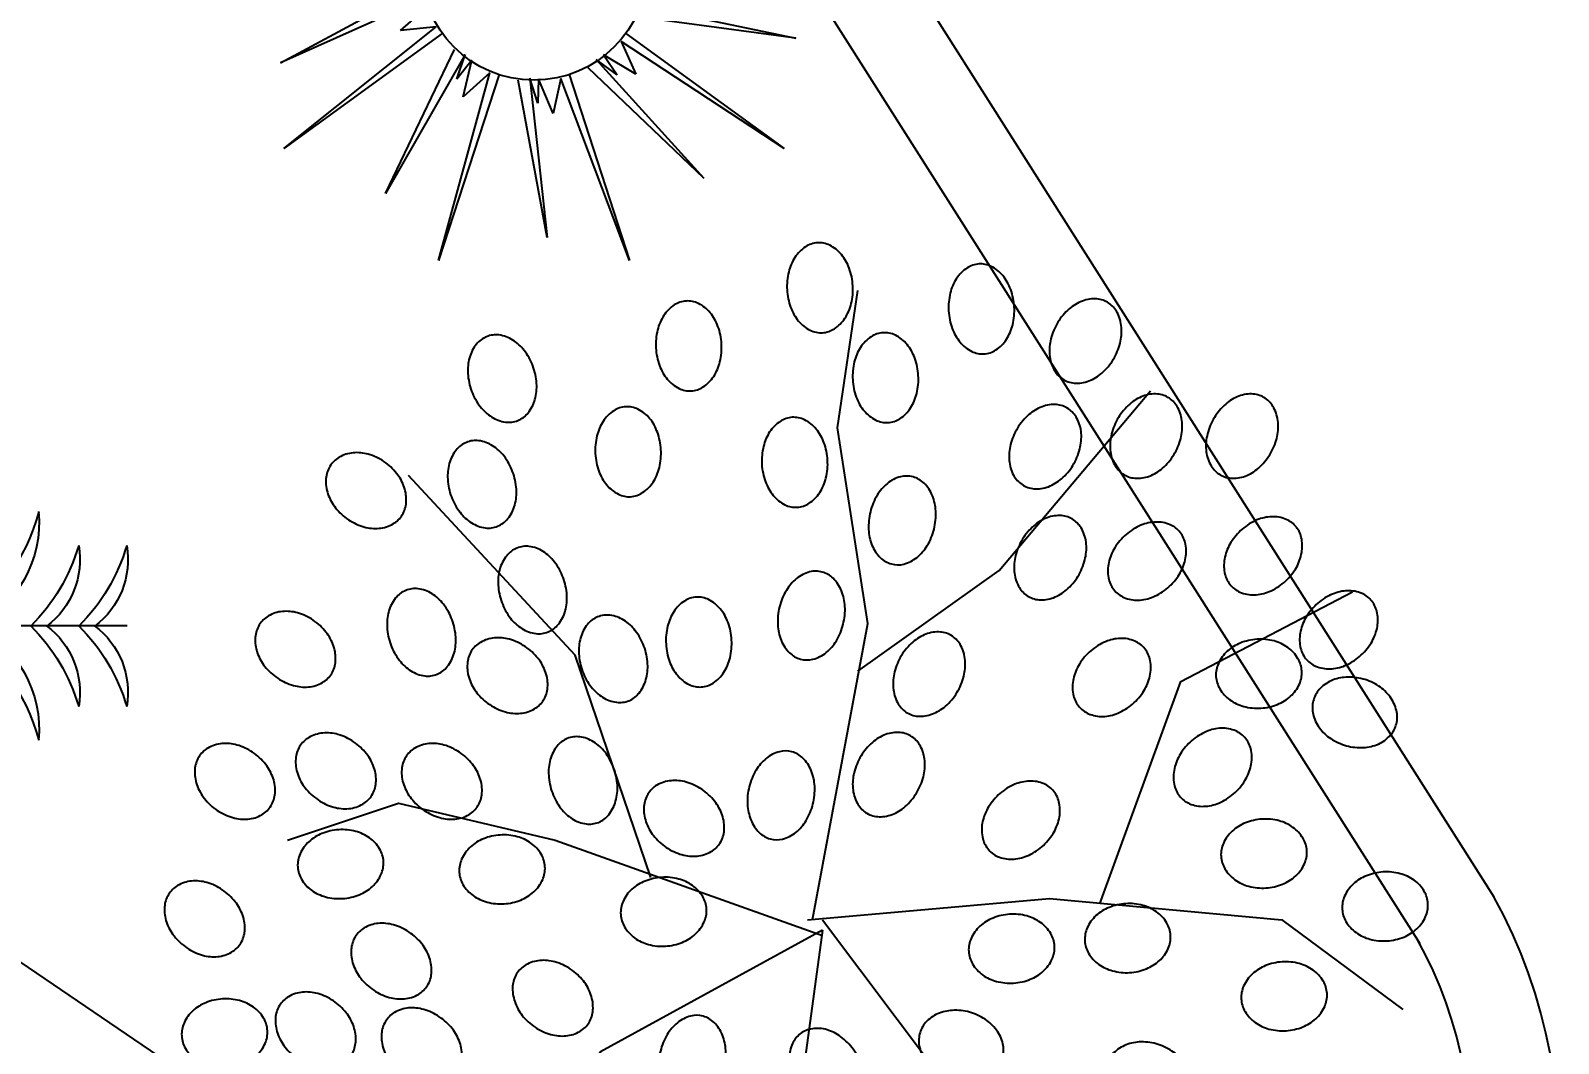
# Model space of a CAD drawing. Extents: x 506 to 706, y 928 to 1038.
# Drawn here: x 552.064 to 555.558, y 961.834 to 964.152 of the extents above; entities that cross this region are included whole.
import ezdxf

# ---------------------------------------------------------------- set-up
doc = ezdxf.new("R2010")
doc.units = 0
doc.header["$LTSCALE"] = 3
doc.header["$MEASUREMENT"] = 0
doc.header["$PDMODE"] = 34
doc.header["$PDSIZE"] = 0.8
doc.layers.get('0').update_dxf_attribs({"color": 3, "linetype": 'CONTINUOUS'})
doc.layers.get('Defpoints').update_dxf_attribs({"linetype": 'CONTINUOUS'})
doc.layers.add('LIN-ESCALERA', color=41, linetype='CONTINUOUS')
doc.layers.add('P', color=7, linetype='CONTINUOUS')
doc.styles.add('LETRAS2', font='ROMANS.SHX')
doc.dimstyles.new('COT', dxfattribs={"dimtxt": 0.5, "dimasz": 0.5, "dimexe": 0.5, "dimexo": 5, "dimgap": 0.5, "dimtad": 0, "dimtih": 1, "dimtoh": 1, "dimzin": 1, "dimdsep": 46, "dimtxsty": 'LETRAS2', "dimcen": 0.5, "dimclrd": 8, "dimclre": 8, "dimclrt": 2, "dimadec": 0, "dimazin": 0, "dimtfac": 1, "dimtix": 1, "dimtofl": 0, "dimtmove": 0, "dimatfit": 0, "dimfxl": 1, "dimtolj": 1, "dimtzin": 0, "dimarcsym": 0})

# ---------------------------------------------------------------- blocks, each defined once
blk = doc.blocks.new('*D134')
at = {"color": 8, "linetype": 'ByBlock'}
for p, q in [((552.284, 959.4165), (552.6029, 959.8016)), ((551.5535, 959.3723), (552.3502, 958.7125)), ((550.5967, 958.2171), (551.3934, 957.5573)), ((550.6894, 957.4911), (550.3705, 957.106))]:
    blk.add_line(p, q, dxfattribs=at)
for points in [[(552.2198, 959.4697), (552.3482, 959.3634), (551.9651, 959.0314)], [(550.6253, 957.5442), (550.7536, 957.4379), (551.0084, 957.8762)]]:
    blk.add_solid(points, dxfattribs=at)
at = {"layer": 'Defpoints', "color": 0, "linetype": 'ByBlock'}
for p in [(547.7026, 962.5615), (546.7458, 961.4062), (551.9651, 959.0314)]:
    blk.add_point(p, dxfattribs=at)
at = {"color": 2, "linetype": 'ByBlock', "insert": (551.4867, 958.4538), "char_height": 0.5, "attachment_point": 5, "style": 'LETRAS2'}
blk.add_mtext('\\A1;1.50', dxfattribs=at)
blk = doc.blocks.new('RB31')
for points in [[(-0.0332, 0.4465, 0.124565), (-0.0243, 0.4435, 0.105746), (-0.0134, 0.445, 0.086824), (-0.0035, 0.4507, 0.076963), (0.0051, 0.4604, 0.076963), (0.0103, 0.4721, 0.086824), (0.0113, 0.4835, 0.105746), (0.0081, 0.4941, 0.124565), (0.0016, 0.5009, 0.124565), (-0.0073, 0.5039, 0.105746), (-0.0182, 0.5024, 0.086824), (-0.0281, 0.4967, 0.076963), (-0.0366, 0.4871, 0.076963), (-0.0419, 0.4753, 0.086824), (-0.0429, 0.4639, 0.105746), (-0.0397, 0.4534, 0.124565)], [(-0.0961, 0.4265, 0.124565), (-0.0871, 0.4293, 0.105746), (-0.0792, 0.437, 0.086824), (-0.0745, 0.4474, 0.076963), (-0.0733, 0.4602, 0.076963), (-0.076, 0.4728, 0.086824), (-0.0818, 0.4826, 0.105746), (-0.0906, 0.4892, 0.124565), (-0.0999, 0.491, 0.124565), (-0.1088, 0.4882, 0.105746), (-0.1168, 0.4805, 0.086824), (-0.1215, 0.4701, 0.076963), (-0.1227, 0.4573, 0.076963), (-0.12, 0.4447, 0.086824), (-0.1141, 0.4349, 0.105746), (-0.1053, 0.4282, 0.124565)], [(0.0655, 0.4237, 0.124565), (0.0744, 0.4207, 0.105746), (0.0853, 0.4222, 0.086824), (0.0952, 0.4279, 0.076963), (0.1038, 0.4376, 0.076963), (0.109, 0.4494, 0.086824), (0.11, 0.4607, 0.105746), (0.1068, 0.4713, 0.124565), (0.1003, 0.4782, 0.124565), (0.0914, 0.4811, 0.105746), (0.0805, 0.4796, 0.086824), (0.0706, 0.4739, 0.076963), (0.0621, 0.4643, 0.076963), (0.0569, 0.4525, 0.086824), (0.0558, 0.4411, 0.105746), (0.059, 0.4306, 0.124565)], [(0.1604, 0.3781, 0.124565), (0.1693, 0.3752, 0.105746), (0.1802, 0.3767, 0.086824), (0.1901, 0.3824, 0.076963), (0.1987, 0.392, 0.076963), (0.2039, 0.4038, 0.086824), (0.2049, 0.4152, 0.105746), (0.2017, 0.4257, 0.124565), (0.1952, 0.4326, 0.124565), (0.1863, 0.4356, 0.105746), (0.1754, 0.4341, 0.086824), (0.1655, 0.4284, 0.076963), (0.157, 0.4187, 0.076963), (0.1518, 0.4069, 0.086824), (0.1507, 0.3956, 0.105746), (0.1539, 0.385, 0.124565)], [(-0.1129, 0.3629, 0.124565), (-0.104, 0.36, 0.105746), (-0.0931, 0.3615, 0.086824), (-0.0832, 0.3672, 0.076963), (-0.0747, 0.3768, 0.076963), (-0.0695, 0.3886, 0.086824), (-0.0684, 0.4, 0.105746), (-0.0717, 0.4105, 0.124565), (-0.0781, 0.4174, 0.124565), (-0.087, 0.4204, 0.105746), (-0.0979, 0.4189, 0.086824), (-0.1079, 0.4132, 0.076963), (-0.1164, 0.4035, 0.076963), (-0.1216, 0.3917, 0.086824), (-0.1226, 0.3804, 0.105746), (-0.1194, 0.3698, 0.124565)], [(0.0254, 0.3391, 0.124565), (0.0344, 0.342, 0.105746), (0.0423, 0.3496, 0.086824), (0.047, 0.36, 0.076963), (0.0482, 0.3728, 0.076963), (0.0455, 0.3854, 0.086824), (0.0396, 0.3952, 0.105746), (0.0308, 0.4019, 0.124565), (0.0216, 0.4037, 0.124565), (0.0126, 0.4008, 0.105746), (0.0047, 0.3932, 0.086824), (0, 0.3827, 0.076963), (-0.0012, 0.3699, 0.076963), (0.0015, 0.3573, 0.086824), (0.0074, 0.3475, 0.105746), (0.0162, 0.3409, 0.124565)], [(0.0731, 0.3478, 0.124565), (0.082, 0.3448, 0.105746), (0.0929, 0.3463, 0.086824), (0.1028, 0.352, 0.076963), (0.1113, 0.3616, 0.076963), (0.1166, 0.3734, 0.086824), (0.1176, 0.3848, 0.105746), (0.1144, 0.3953, 0.124565), (0.1079, 0.4022, 0.124565), (0.099, 0.4052, 0.105746), (0.0881, 0.4037, 0.086824), (0.0782, 0.398, 0.076963), (0.0696, 0.3883, 0.076963), (0.0644, 0.3766, 0.086824), (0.0634, 0.3652, 0.105746), (0.0666, 0.3546, 0.124565)], [(0.2743, 0.325, 0.124565), (0.2832, 0.322, 0.105746), (0.2941, 0.3235, 0.086824), (0.304, 0.3292, 0.076963), (0.3126, 0.3388, 0.076963), (0.3178, 0.3506, 0.086824), (0.3188, 0.362, 0.105746), (0.3156, 0.3725, 0.124565), (0.3091, 0.3794, 0.124565), (0.3002, 0.3824, 0.105746), (0.2893, 0.3809, 0.086824), (0.2794, 0.3752, 0.076963), (0.2708, 0.3655, 0.076963), (0.2656, 0.3538, 0.086824), (0.2646, 0.3424, 0.105746), (0.2678, 0.3318, 0.124565)], [(-0.0636, 0.306, 0.124565), (-0.0547, 0.303, 0.105746), (-0.0437, 0.3045, 0.086824), (-0.0338, 0.3102, 0.076963), (-0.0253, 0.3198, 0.076963), (-0.0201, 0.3316, 0.086824), (-0.0191, 0.343, 0.105746), (-0.0223, 0.3536, 0.124565), (-0.0287, 0.3604, 0.124565), (-0.0377, 0.3634, 0.105746), (-0.0486, 0.3619, 0.086824), (-0.0585, 0.3562, 0.076963), (-0.067, 0.3465, 0.076963), (-0.0722, 0.3348, 0.086824), (-0.0732, 0.3234, 0.105746), (-0.07, 0.3128, 0.124565)], [(-0.1243, 0.2832, 0.124565), (-0.1154, 0.2802, 0.105746), (-0.1045, 0.2817, 0.086824), (-0.0946, 0.2874, 0.076963), (-0.0861, 0.2971, 0.076963), (-0.0809, 0.3088, 0.086824), (-0.0798, 0.3202, 0.105746), (-0.083, 0.3308, 0.124565), (-0.0895, 0.3376, 0.124565), (-0.0984, 0.3406, 0.105746), (-0.1093, 0.3391, 0.086824), (-0.1192, 0.3334, 0.076963), (-0.1278, 0.3238, 0.076963), (-0.133, 0.312, 0.086824), (-0.134, 0.3006, 0.105746), (-0.1308, 0.29, 0.124565)], [(0.1598, 0.2988, 0.124565), (0.1653, 0.2911, 0.105746), (0.175, 0.2859, 0.086824), (0.1864, 0.2847, 0.076963), (0.1989, 0.2875, 0.076963), (0.2101, 0.2939, 0.086824), (0.2176, 0.3026, 0.105746), (0.2212, 0.313, 0.124565), (0.22, 0.3223, 0.124565), (0.2146, 0.33, 0.105746), (0.2048, 0.3352, 0.086824), (0.1935, 0.3364, 0.076963), (0.1809, 0.3336, 0.076963), (0.1698, 0.3271, 0.086824), (0.1623, 0.3185, 0.105746), (0.1586, 0.3081, 0.124565)], [(0.0655, 0.268, 0.124565), (0.0744, 0.265, 0.105746), (0.0853, 0.2665, 0.086824), (0.0952, 0.2722, 0.076963), (0.1038, 0.2819, 0.076963), (0.109, 0.2936, 0.086824), (0.11, 0.305, 0.105746), (0.1068, 0.3156, 0.124565), (0.1003, 0.3224, 0.124565), (0.0914, 0.3254, 0.105746), (0.0805, 0.3239, 0.086824), (0.0706, 0.3182, 0.076963), (0.0621, 0.3086, 0.076963), (0.0569, 0.2968, 0.086824), (0.0558, 0.2854, 0.105746), (0.059, 0.2749, 0.124565)], [(0.2661, 0.2532, 0.124565), (0.2716, 0.2455, 0.105746), (0.2813, 0.2403, 0.086824), (0.2927, 0.2391, 0.076963), (0.3052, 0.2419, 0.076963), (0.3164, 0.2484, 0.086824), (0.3239, 0.257, 0.105746), (0.3275, 0.2674, 0.124565), (0.3263, 0.2767, 0.124565), (0.3208, 0.2844, 0.105746), (0.3111, 0.2896, 0.086824), (0.2998, 0.2908, 0.076963), (0.2872, 0.288, 0.076963), (0.2761, 0.2815, 0.086824), (0.2686, 0.2729, 0.105746), (0.2649, 0.2625, 0.124565)], [(0.0216, 0.2176, 0.124565), (0.0306, 0.2204, 0.105746), (0.0385, 0.2281, 0.086824), (0.0432, 0.2385, 0.076963), (0.0444, 0.2513, 0.076963), (0.0417, 0.2639, 0.086824), (0.0358, 0.2737, 0.105746), (0.027, 0.2803, 0.124565), (0.0178, 0.2821, 0.124565), (0.0088, 0.2793, 0.105746), (0.0009, 0.2716, 0.086824), (-0.0038, 0.2612, 0.076963), (-0.005, 0.2484, 0.076963), (-0.0023, 0.2358, 0.086824), (0.0036, 0.226, 0.105746), (0.0124, 0.2193, 0.124565)], [(0.1414, 0.2186, 0.124565), (0.1503, 0.2156, 0.105746), (0.1612, 0.2171, 0.086824), (0.1712, 0.2228, 0.076963), (0.1797, 0.2325, 0.076963), (0.1849, 0.2443, 0.086824), (0.1859, 0.2556, 0.105746), (0.1827, 0.2662, 0.124565), (0.1763, 0.2731, 0.124565), (0.1673, 0.276, 0.105746), (0.1564, 0.2745, 0.086824), (0.1465, 0.2688, 0.076963), (0.138, 0.2592, 0.076963), (0.1328, 0.2474, 0.086824), (0.1318, 0.236, 0.105746), (0.135, 0.2255, 0.124565)], [(0.342, 0.238, 0.124565), (0.3475, 0.2303, 0.105746), (0.3572, 0.2251, 0.086824), (0.3686, 0.2239, 0.076963), (0.3812, 0.2267, 0.076963), (0.3923, 0.2332, 0.086824), (0.3998, 0.2418, 0.105746), (0.4034, 0.2522, 0.124565), (0.4022, 0.2615, 0.124565), (0.3968, 0.2692, 0.105746), (0.387, 0.2744, 0.086824), (0.3757, 0.2756, 0.076963), (0.3631, 0.2728, 0.076963), (0.352, 0.2663, 0.086824), (0.3445, 0.2577, 0.105746), (0.3409, 0.2473, 0.124565)], [(0.1902, 0.2152, 0.124565), (0.1957, 0.2075, 0.105746), (0.2054, 0.2023, 0.086824), (0.2167, 0.2011, 0.076963), (0.2293, 0.2039, 0.076963), (0.2404, 0.2104, 0.086824), (0.248, 0.219, 0.105746), (0.2516, 0.2294, 0.124565), (0.2504, 0.2387, 0.124565), (0.2449, 0.2464, 0.105746), (0.2352, 0.2516, 0.086824), (0.2238, 0.2528, 0.076963), (0.2113, 0.25, 0.076963), (0.2001, 0.2436, 0.086824), (0.1926, 0.2349, 0.105746), (0.189, 0.2245, 0.124565)], [(-0.0902, 0.1844, 0.124565), (-0.0812, 0.1815, 0.105746), (-0.0703, 0.183, 0.086824), (-0.0604, 0.1887, 0.076963), (-0.0519, 0.1983, 0.076963), (-0.0467, 0.2101, 0.086824), (-0.0457, 0.2215, 0.105746), (-0.0489, 0.232, 0.124565), (-0.0553, 0.2389, 0.124565), (-0.0642, 0.2419, 0.105746), (-0.0752, 0.2403, 0.086824), (-0.0851, 0.2347, 0.076963), (-0.0936, 0.225, 0.076963), (-0.0988, 0.2132, 0.086824), (-0.0998, 0.2018, 0.105746), (-0.0966, 0.1913, 0.124565)], [(0.0535, 0.1772, 0.124565), (0.059, 0.1696, 0.105746), (0.0687, 0.1644, 0.086824), (0.0801, 0.1631, 0.076963), (0.0926, 0.1659, 0.076963), (0.1038, 0.1724, 0.086824), (0.1113, 0.181, 0.105746), (0.1149, 0.1914, 0.124565), (0.1137, 0.2008, 0.124565), (0.1083, 0.2084, 0.105746), (0.0985, 0.2136, 0.086824), (0.0872, 0.2148, 0.076963), (0.0746, 0.212, 0.076963), (0.0635, 0.2056, 0.086824), (0.056, 0.197, 0.105746), (0.0524, 0.1865, 0.124565)], [(0.1408, 0.1544, 0.124565), (0.1463, 0.1468, 0.105746), (0.156, 0.1416, 0.086824), (0.1674, 0.1403, 0.076963), (0.18, 0.1431, 0.076963), (0.1911, 0.1496, 0.086824), (0.1986, 0.1582, 0.105746), (0.2022, 0.1686, 0.124565), (0.201, 0.178, 0.124565), (0.1956, 0.1856, 0.105746), (0.1858, 0.1908, 0.086824), (0.1745, 0.1921, 0.076963), (0.1619, 0.1893, 0.076963), (0.1508, 0.1828, 0.086824), (0.1433, 0.1742, 0.105746), (0.1397, 0.1638, 0.124565)], [(0.2873, 0.1531, 0.124565), (0.2902, 0.1441, 0.105746), (0.2978, 0.1362, 0.086824), (0.3082, 0.1315, 0.076963), (0.3211, 0.1303, 0.076963), (0.3336, 0.133, 0.086824), (0.3435, 0.1388, 0.105746), (0.3501, 0.1476, 0.124565), (0.3519, 0.1569, 0.124565), (0.349, 0.1658, 0.105746), (0.3414, 0.1738, 0.086824), (0.331, 0.1785, 0.076963), (0.3182, 0.1797, 0.076963), (0.3056, 0.177, 0.086824), (0.2958, 0.1711, 0.105746), (0.2891, 0.1623, 0.124565)], [(-0.0088, 0.096, 0.124565), (0.0002, 0.0989, 0.105746), (0.0081, 0.1065, 0.086824), (0.0128, 0.1169, 0.076963), (0.014, 0.1298, 0.076963), (0.0113, 0.1423, 0.086824), (0.0055, 0.1522, 0.105746), (-0.0033, 0.1588, 0.124565), (-0.0126, 0.1606, 0.124565), (-0.0215, 0.1577, 0.105746), (-0.0295, 0.1501, 0.086824), (-0.0342, 0.1397, 0.076963), (-0.0354, 0.1269, 0.076963), (-0.0327, 0.1143, 0.086824), (-0.0268, 0.1045, 0.105746), (-0.018, 0.0978, 0.124565)], [(0.0389, 0.0857, 0.124565), (0.0478, 0.0827, 0.105746), (0.0588, 0.0842, 0.086824), (0.0687, 0.0899, 0.076963), (0.0772, 0.0996, 0.076963), (0.0824, 0.1113, 0.086824), (0.0834, 0.1227, 0.105746), (0.0802, 0.1333, 0.124565), (0.0738, 0.1401, 0.124565), (0.0648, 0.1431, 0.105746), (0.0539, 0.1416, 0.086824), (0.044, 0.1359, 0.076963), (0.0355, 0.1263, 0.076963), (0.0303, 0.1145, 0.086824), (0.0293, 0.1031, 0.105746), (0.0325, 0.0925, 0.124565)], [(-0.0857, 0.0986, 0.124565), (-0.0856, 0.108, 0.105746), (-0.0904, 0.1179, 0.086824), (-0.0989, 0.1256, 0.076963), (-0.1107, 0.1307, 0.076963), (-0.1235, 0.132, 0.086824), (-0.1347, 0.1294, 0.105746), (-0.1437, 0.1231, 0.124565), (-0.1482, 0.1149, 0.124565), (-0.1483, 0.1055, 0.105746), (-0.1435, 0.0956, 0.086824), (-0.135, 0.0879, 0.076963), (-0.1232, 0.0828, 0.076963), (-0.1104, 0.0815, 0.086824), (-0.0993, 0.084, 0.105746), (-0.0902, 0.0903, 0.124565)], [(0.3633, 0.1075, 0.124565), (0.3661, 0.0985, 0.105746), (0.3737, 0.0906, 0.086824), (0.3842, 0.0859, 0.076963), (0.397, 0.0847, 0.076963), (0.4096, 0.0874, 0.086824), (0.4194, 0.0933, 0.105746), (0.426, 0.1021, 0.124565), (0.4278, 0.1113, 0.124565), (0.425, 0.1203, 0.105746), (0.4173, 0.1282, 0.086824), (0.4069, 0.1329, 0.076963), (0.3941, 0.1341, 0.076963), (0.3815, 0.1314, 0.086824), (0.3717, 0.1255, 0.105746), (0.365, 0.1167, 0.124565)], [(0.1507, 0.0999, 0.124565), (0.1535, 0.0909, 0.105746), (0.1612, 0.083, 0.086824), (0.1716, 0.0783, 0.076963), (0.1844, 0.0771, 0.076963), (0.197, 0.0798, 0.086824), (0.2068, 0.0857, 0.105746), (0.2134, 0.0945, 0.124565), (0.2152, 0.1037, 0.124565), (0.2124, 0.1127, 0.105746), (0.2047, 0.1206, 0.086824), (0.1943, 0.1253, 0.076963), (0.1815, 0.1265, 0.076963), (0.1689, 0.1238, 0.086824), (0.1591, 0.1179, 0.105746), (0.1524, 0.1091, 0.124565)], [(0.0416, 0.0481, 0.124565), (0.0415, 0.0387, 0.105746), (0.0463, 0.0287, 0.086824), (0.0548, 0.0211, 0.076963), (0.0666, 0.0159, 0.076963), (0.0794, 0.0146, 0.086824), (0.0906, 0.0172, 0.105746), (0.0996, 0.0235, 0.124565), (0.1041, 0.0317, 0.124565), (0.1042, 0.0411, 0.105746), (0.0994, 0.0511, 0.086824), (0.0909, 0.0587, 0.076963), (0.0791, 0.0639, 0.076963), (0.0663, 0.0652, 0.086824), (0.0552, 0.0626, 0.105746), (0.0461, 0.0563, 0.124565)], [(0.2797, 0.0277, 0.124565), (0.2826, 0.0188, 0.105746), (0.2902, 0.0108, 0.086824), (0.3007, 0.0061, 0.076963), (0.3135, 0.0049, 0.076963), (0.3261, 0.0076, 0.086824), (0.3359, 0.0135, 0.105746), (0.3425, 0.0223, 0.124565), (0.3443, 0.0315, 0.124565), (0.3414, 0.0405, 0.105746), (0.3338, 0.0485, 0.086824), (0.3234, 0.0531, 0.076963), (0.3106, 0.0544, 0.076963), (0.298, 0.0516, 0.086824), (0.2882, 0.0458, 0.105746), (0.2815, 0.037, 0.124565)], [(-0.0989, 0.0262, 0.124565), (-0.1065, 0.0318, 0.105746), (-0.1173, 0.0337, 0.086824), (-0.1285, 0.0314, 0.076963), (-0.1396, 0.0249, 0.076963), (-0.1482, 0.0153, 0.086824), (-0.1527, 0.0047, 0.105746), (-0.1529, -0.0063, 0.124565), (-0.1489, -0.0148, 0.124565), (-0.1413, -0.0204, 0.105746), (-0.1305, -0.0223, 0.086824), (-0.1193, -0.02, 0.076963), (-0.1082, -0.0134, 0.076963), (-0.0996, -0.0038, 0.086824), (-0.0951, 0.0067, 0.105746), (-0.0949, 0.0177, 0.124565)], [(0.1707, 0.0253, 0.124565), (0.1706, 0.0159, 0.105746), (0.1754, 0.0059, 0.086824), (0.1839, -0.0017, 0.076963), (0.1957, -0.0068, 0.076963), (0.2085, -0.0082, 0.086824), (0.2196, -0.0056, 0.105746), (0.2287, 0.0007, 0.124565), (0.2332, 0.0089, 0.124565), (0.2333, 0.0184, 0.105746), (0.2285, 0.0283, 0.086824), (0.22, 0.0359, 0.076963), (0.2082, 0.0411, 0.076963), (0.1954, 0.0424, 0.086824), (0.1842, 0.0398, 0.105746), (0.1752, 0.0335, 0.124565)], [(0.405, 0.0087, 0.124565), (0.4079, -0.0002, 0.105746), (0.4155, -0.0082, 0.086824), (0.4259, -0.0129, 0.076963), (0.4387, -0.0141, 0.076963), (0.4513, -0.0114, 0.086824), (0.4611, -0.0055, 0.105746), (0.4678, 0.0033, 0.124565), (0.4696, 0.0125, 0.124565), (0.4667, 0.0215, 0.105746), (0.4591, 0.0295, 0.086824), (0.4487, 0.0341, 0.076963), (0.4358, 0.0354, 0.076963), (0.4233, 0.0327, 0.086824), (0.4134, 0.0268, 0.105746), (0.4068, 0.018, 0.124565)], [(0.0606, -0.0237, 0.124565), (0.0576, -0.0326, 0.105746), (0.0591, -0.0436, 0.086824), (0.0648, -0.0535, 0.076963), (0.0745, -0.062, 0.076963), (0.0862, -0.0672, 0.086824), (0.0976, -0.0682, 0.105746), (0.1082, -0.065, 0.124565), (0.115, -0.0586, 0.124565), (0.118, -0.0497, 0.105746), (0.1165, -0.0387, 0.086824), (0.1108, -0.0288, 0.076963), (0.1012, -0.0203, 0.076963), (0.0894, -0.0151, 0.086824), (0.078, -0.0141, 0.105746), (0.0675, -0.0173, 0.124565)], [(0.3405, -0.0406, 0.124565), (0.3433, -0.0496, 0.105746), (0.351, -0.0575, 0.086824), (0.3614, -0.0622, 0.076963), (0.3742, -0.0634, 0.076963), (0.3868, -0.0607, 0.086824), (0.3966, -0.0549, 0.105746), (0.4033, -0.0461, 0.124565), (0.405, -0.0368, 0.124565), (0.4022, -0.0279, 0.105746), (0.3945, -0.0199, 0.086824), (0.3841, -0.0152, 0.076963), (0.3713, -0.014, 0.076963), (0.3587, -0.0167, 0.086824), (0.3489, -0.0226, 0.105746), (0.3423, -0.0314, 0.124565)], [(0.239, -0.0431, 0.124565), (0.2389, -0.0525, 0.105746), (0.2437, -0.0624, 0.086824), (0.2522, -0.0701, 0.076963), (0.264, -0.0752, 0.076963), (0.2768, -0.0765, 0.086824), (0.288, -0.074, 0.105746), (0.297, -0.0677, 0.124565), (0.3015, -0.0594, 0.124565), (0.3016, -0.05, 0.105746), (0.2968, -0.0401, 0.086824), (0.2883, -0.0324, 0.076963), (0.2765, -0.0273, 0.076963), (0.2637, -0.026, 0.086824), (0.2526, -0.0285, 0.105746), (0.2435, -0.0349, 0.124565)], [(0.1327, -0.0541, 0.124565), (0.1297, -0.063, 0.105746), (0.1313, -0.074, 0.086824), (0.1369, -0.0839, 0.076963), (0.1466, -0.0924, 0.076963), (0.1584, -0.0976, 0.086824), (0.1698, -0.0986, 0.105746), (0.1803, -0.0954, 0.124565), (0.1872, -0.089, 0.124565), (0.1901, -0.08, 0.105746), (0.1886, -0.0691, 0.086824), (0.1829, -0.0592, 0.076963), (0.1733, -0.0507, 0.076963), (0.1615, -0.0455, 0.086824), (0.1501, -0.0445, 0.105746), (0.1396, -0.0477, 0.124565)], [(-0.0986, -0.0644, 0.124565), (-0.108, -0.0643, 0.105746), (-0.1179, -0.0691, 0.086824), (-0.1256, -0.0776, 0.076963), (-0.1307, -0.0894, 0.076963), (-0.132, -0.1022, 0.086824), (-0.1294, -0.1133, 0.105746), (-0.1231, -0.1224, 0.124565), (-0.1149, -0.1269, 0.124565), (-0.1055, -0.127, 0.105746), (-0.0956, -0.1222, 0.086824), (-0.0879, -0.1137, 0.076963), (-0.0828, -0.1019, 0.076963), (-0.0815, -0.0891, 0.086824), (-0.084, -0.0779, 0.105746), (-0.0903, -0.0689, 0.124565)], [(0.3898, -0.1128, 0.124565), (0.3927, -0.1218, 0.105746), (0.4003, -0.1297, 0.086824), (0.4107, -0.1344, 0.076963), (0.4236, -0.1356, 0.076963), (0.4361, -0.1329, 0.086824), (0.446, -0.127, 0.105746), (0.4526, -0.1182, 0.124565), (0.4544, -0.109, 0.124565), (0.4515, -0.1, 0.105746), (0.4439, -0.0921, 0.086824), (0.4335, -0.0874, 0.076963), (0.4207, -0.0862, 0.076963), (0.4081, -0.0889, 0.086824), (0.3983, -0.0948, 0.105746), (0.3916, -0.1036, 0.124565)], [(-0.0391, -0.1013, 0.124565), (-0.0481, -0.1042, 0.105746), (-0.0561, -0.1118, 0.086824), (-0.0607, -0.1222, 0.076963), (-0.0619, -0.1351, 0.076963), (-0.0592, -0.1476, 0.086824), (-0.0534, -0.1574, 0.105746), (-0.0446, -0.1641, 0.124565), (-0.0353, -0.1659, 0.124565), (-0.0264, -0.163, 0.105746), (-0.0184, -0.1554, 0.086824), (-0.0137, -0.145, 0.076963), (-0.0125, -0.1321, 0.076963), (-0.0152, -0.1196, 0.086824), (-0.0211, -0.1098, 0.105746), (-0.0299, -0.1031, 0.124565)], [(0.0346, -0.1156, 0.124565), (0.029, -0.1231, 0.105746), (0.027, -0.134, 0.086824), (0.0294, -0.1452, 0.076963), (0.0359, -0.1563, 0.076963), (0.0455, -0.1648, 0.086824), (0.056, -0.1693, 0.105746), (0.0671, -0.1695, 0.124565), (0.0756, -0.1655, 0.124565), (0.0812, -0.158, 0.105746), (0.0831, -0.1471, 0.086824), (0.0808, -0.1359, 0.076963), (0.0742, -0.1248, 0.076963), (0.0646, -0.1163, 0.086824), (0.0541, -0.1118, 0.105746), (0.0431, -0.1116, 0.124565)], [(0.2162, -0.1453, 0.124565), (0.2133, -0.1542, 0.105746), (0.2148, -0.1651, 0.086824), (0.2205, -0.175, 0.076963), (0.2301, -0.1835, 0.076963), (0.2419, -0.1887, 0.086824), (0.2533, -0.1898, 0.105746), (0.2638, -0.1866, 0.124565), (0.2707, -0.1801, 0.124565), (0.2737, -0.1712, 0.105746), (0.2722, -0.1603, 0.086824), (0.2665, -0.1504, 0.076963), (0.2568, -0.1418, 0.076963), (0.245, -0.1366, 0.086824), (0.2337, -0.1356, 0.105746), (0.2231, -0.1388, 0.124565)], [(0.296, -0.1415, 0.124565), (0.293, -0.1504, 0.105746), (0.2945, -0.1613, 0.086824), (0.3002, -0.1712, 0.076963), (0.3098, -0.1797, 0.076963), (0.3216, -0.1849, 0.086824), (0.333, -0.186, 0.105746), (0.3435, -0.1828, 0.124565), (0.3504, -0.1763, 0.124565), (0.3534, -0.1674, 0.105746), (0.3519, -0.1565, 0.086824), (0.3462, -0.1466, 0.076963), (0.3365, -0.138, 0.076963), (0.3248, -0.1328, 0.086824), (0.3134, -0.1318, 0.105746), (0.3028, -0.135, 0.124565)], [(0.3719, -0.1718, 0.124565), (0.3689, -0.1808, 0.105746), (0.3704, -0.1917, 0.086824), (0.3761, -0.2016, 0.076963), (0.3858, -0.2101, 0.076963), (0.3975, -0.2153, 0.086824), (0.4089, -0.2163, 0.105746), (0.4195, -0.2131, 0.124565), (0.4263, -0.2067, 0.124565), (0.4293, -0.1978, 0.105746), (0.4278, -0.1869, 0.086824), (0.4221, -0.1769, 0.076963), (0.4125, -0.1684, 0.076963), (0.4007, -0.1632, 0.086824), (0.3893, -0.1622, 0.105746), (0.3787, -0.1654, 0.124565)], [(0.1371, -0.1839, 0.124565), (0.1315, -0.1915, 0.105746), (0.1295, -0.2024, 0.086824), (0.1319, -0.2135, 0.076963), (0.1384, -0.2246, 0.076963), (0.148, -0.2332, 0.086824), (0.1585, -0.2377, 0.105746), (0.1696, -0.2379, 0.124565), (0.1781, -0.2339, 0.124565), (0.1836, -0.2263, 0.105746), (0.1856, -0.2155, 0.086824), (0.1832, -0.2043, 0.076963), (0.1767, -0.1932, 0.076963), (0.1671, -0.1846, 0.086824), (0.1566, -0.1801, 0.105746), (0.1456, -0.1799, 0.124565)], [(-0.0315, -0.1887, 0.124565), (-0.0405, -0.1915, 0.105746), (-0.0485, -0.1992, 0.086824), (-0.0531, -0.2096, 0.076963), (-0.0544, -0.2224, 0.076963), (-0.0516, -0.235, 0.086824), (-0.0458, -0.2448, 0.105746), (-0.037, -0.2515, 0.124565), (-0.0277, -0.2532, 0.124565), (-0.0188, -0.2504, 0.105746), (-0.0108, -0.2427, 0.086824), (-0.0061, -0.2323, 0.076963), (-0.0049, -0.2195, 0.076963), (-0.0076, -0.2069, 0.086824), (-0.0135, -0.1971, 0.105746), (-0.0223, -0.1905, 0.124565)], [(-0.1213, -0.2049, 0.124565), (-0.1307, -0.2048, 0.105746), (-0.1407, -0.2096, 0.086824), (-0.1483, -0.2181, 0.076963), (-0.1535, -0.2299, 0.076963), (-0.1548, -0.2427, 0.086824), (-0.1522, -0.2539, 0.105746), (-0.1459, -0.2629, 0.124565), (-0.1377, -0.2674, 0.124565), (-0.1283, -0.2675, 0.105746), (-0.1183, -0.2627, 0.086824), (-0.1107, -0.2542, 0.076963), (-0.1055, -0.2424, 0.076963), (-0.1042, -0.2296, 0.086824), (-0.1068, -0.2185, 0.105746), (-0.1131, -0.2094, 0.124565)], [(0.2206, -0.2105, 0.124565), (0.215, -0.2181, 0.105746), (0.213, -0.2289, 0.086824), (0.2154, -0.2401, 0.076963), (0.2219, -0.2512, 0.076963), (0.2315, -0.2598, 0.086824), (0.242, -0.2643, 0.105746), (0.2531, -0.2645, 0.124565), (0.2616, -0.2605, 0.124565), (0.2672, -0.2529, 0.105746), (0.2691, -0.2421, 0.086824), (0.2668, -0.2309, 0.076963), (0.2602, -0.2198, 0.076963), (0.2506, -0.2112, 0.086824), (0.2401, -0.2067, 0.105746), (0.2291, -0.2065, 0.124565)], [(0.3036, -0.2174, 0.124565), (0.3006, -0.2263, 0.105746), (0.3021, -0.2373, 0.086824), (0.3078, -0.2472, 0.076963), (0.3174, -0.2557, 0.076963), (0.3292, -0.2609, 0.086824), (0.3406, -0.2619, 0.105746), (0.3511, -0.2587, 0.124565), (0.358, -0.2523, 0.124565), (0.361, -0.2434, 0.105746), (0.3595, -0.2324, 0.086824), (0.3538, -0.2225, 0.076963), (0.3441, -0.214, 0.076963), (0.3324, -0.2088, 0.086824), (0.321, -0.2078, 0.105746), (0.3104, -0.211, 0.124565)], [(0.0725, -0.2599, 0.124565), (0.0669, -0.2675, 0.105746), (0.065, -0.2783, 0.086824), (0.0673, -0.2895, 0.076963), (0.0739, -0.3006, 0.076963), (0.0835, -0.3092, 0.086824), (0.094, -0.3137, 0.105746), (0.105, -0.3139, 0.124565), (0.1135, -0.3099, 0.124565), (0.1191, -0.3023, 0.105746), (0.1211, -0.2914, 0.086824), (0.1187, -0.2803, 0.076963), (0.1122, -0.2692, 0.076963), (0.1026, -0.2606, 0.086824), (0.0921, -0.2561, 0.105746), (0.081, -0.2559, 0.124565)], [(0.3036, -0.2896, 0.124565), (0.3006, -0.2985, 0.105746), (0.3021, -0.3094, 0.086824), (0.3078, -0.3193, 0.076963), (0.3174, -0.3279, 0.076963), (0.3292, -0.3331, 0.086824), (0.3406, -0.3341, 0.105746), (0.3511, -0.3309, 0.124565), (0.358, -0.3244, 0.124565), (0.361, -0.3155, 0.105746), (0.3595, -0.3046, 0.086824), (0.3538, -0.2947, 0.076963), (0.3441, -0.2862, 0.076963), (0.3324, -0.281, 0.086824), (0.321, -0.2799, 0.105746), (0.3104, -0.2832, 0.124565)], [(0.0292, -0.2912, 0.124565), (0.0202, -0.2941, 0.105746), (0.0123, -0.3017, 0.086824), (0.0076, -0.3121, 0.076963), (0.0064, -0.325, 0.076963), (0.0091, -0.3375, 0.086824), (0.015, -0.3474, 0.105746), (0.0238, -0.354, 0.124565), (0.033, -0.3558, 0.124565), (0.042, -0.3529, 0.105746), (0.0499, -0.3453, 0.086824), (0.0546, -0.3349, 0.076963), (0.0558, -0.3221, 0.076963), (0.0531, -0.3095, 0.086824), (0.0472, -0.2997, 0.105746), (0.0384, -0.293, 0.124565)], [(0.1583, -0.2874, 0.124565), (0.1493, -0.2903, 0.105746), (0.1414, -0.2979, 0.086824), (0.1367, -0.3083, 0.076963), (0.1355, -0.3212, 0.076963), (0.1382, -0.3337, 0.086824), (0.144, -0.3436, 0.105746), (0.1528, -0.3502, 0.124565), (0.1621, -0.352, 0.124565), (0.171, -0.3491, 0.105746), (0.179, -0.3415, 0.086824), (0.1837, -0.3311, 0.076963), (0.1849, -0.3183, 0.076963), (0.1822, -0.3057, 0.086824), (0.1763, -0.2959, 0.105746), (0.1675, -0.2892, 0.124565)], [(0.2244, -0.2979, 0.124565), (0.2188, -0.3054, 0.105746), (0.2168, -0.3163, 0.086824), (0.2192, -0.3275, 0.076963), (0.2257, -0.3386, 0.076963), (0.2353, -0.3472, 0.086824), (0.2458, -0.3516, 0.105746), (0.2569, -0.3519, 0.124565), (0.2654, -0.3479, 0.124565), (0.271, -0.3403, 0.105746), (0.2729, -0.3294, 0.086824), (0.2706, -0.3182, 0.076963), (0.264, -0.3072, 0.076963), (0.2544, -0.2986, 0.086824), (0.2439, -0.2941, 0.105746), (0.2329, -0.2939, 0.124565)], [(-0.0733, -0.3064, 0.124565), (-0.0823, -0.3093, 0.105746), (-0.0902, -0.3169, 0.086824), (-0.0949, -0.3273, 0.076963), (-0.0961, -0.3402, 0.076963), (-0.0934, -0.3527, 0.086824), (-0.0875, -0.3625, 0.105746), (-0.0787, -0.3692, 0.124565), (-0.0695, -0.371, 0.124565), (-0.0605, -0.3681, 0.105746), (-0.0526, -0.3605, 0.086824), (-0.0479, -0.3501, 0.076963), (-0.0467, -0.3372, 0.076963), (-0.0494, -0.3247, 0.086824), (-0.0553, -0.3149, 0.105746), (-0.0641, -0.3082, 0.124565)], [(0.1712, -0.3548, 0.124565), (0.1656, -0.3624, 0.105746), (0.1637, -0.3733, 0.086824), (0.166, -0.3845, 0.076963), (0.1726, -0.3955, 0.076963), (0.1822, -0.4041, 0.086824), (0.1927, -0.4086, 0.105746), (0.2037, -0.4088, 0.124565), (0.2122, -0.4048, 0.124565), (0.2178, -0.3973, 0.105746), (0.2198, -0.3864, 0.086824), (0.2174, -0.3752, 0.076963), (0.2109, -0.3641, 0.076963), (0.2013, -0.3555, 0.086824), (0.1908, -0.3511, 0.105746), (0.1797, -0.3508, 0.124565)], [(0.1406, -0.3606, 0.124565), (0.1312, -0.3605, 0.105746), (0.1213, -0.3653, 0.086824), (0.1136, -0.3738, 0.076963), (0.1085, -0.3856, 0.076963), (0.1072, -0.3984, 0.086824), (0.1097, -0.4096, 0.105746), (0.116, -0.4186, 0.124565), (0.1243, -0.4232, 0.124565), (0.1337, -0.4232, 0.105746), (0.1436, -0.4184, 0.086824), (0.1513, -0.4099, 0.076963), (0.1564, -0.3981, 0.076963), (0.1577, -0.3853, 0.086824), (0.1552, -0.3742, 0.105746), (0.1488, -0.3651, 0.124565)], [(-0.0088, -0.3824, 0.124565), (-0.0177, -0.3852, 0.105746), (-0.0257, -0.3929, 0.086824), (-0.0304, -0.4033, 0.076963), (-0.0316, -0.4161, 0.076963), (-0.0289, -0.4287, 0.086824), (-0.023, -0.4385, 0.105746), (-0.0142, -0.4452, 0.124565), (-0.005, -0.4469, 0.124565), (0.004, -0.4441, 0.105746), (0.012, -0.4365, 0.086824), (0.0166, -0.426, 0.076963), (0.0179, -0.4132, 0.076963), (0.0151, -0.4006, 0.086824), (0.0093, -0.3908, 0.105746), (0.0005, -0.3842, 0.124565)]]:
    blk.add_lwpolyline(points, format="xyb", close=True)
for points in [[(0.0406, 0.4113), (0.0672, 0.3278), (0.0406, 0.21), (-0.0277, 0.0087)], [(0.014, 0.1379), (0.1735, 0.1949), (0.3025, 0.3202)], [(-0.024, 0.0087), (-0.1113, 0.1759), (-0.2783, 0.2898), (-0.339, 0.3164)], [(-0.024, 0.0087), (-0.2631, 0.0429), (-0.4643, 0.0049)], [(-0.0164, 0.0201), (-0.0012, -0.1622), (-0.0164, -0.3369), (-0.0809, -0.428)], [(-0.0164, 0.0163), (0.1962, -0.0254), (0.3367, -0.0026), (0.4354, -0.0178)], [(-0.0164, 0.0087), (-0.1948, -0.1318), (-0.3846, -0.1736)], [(0.1621, -0.0178), (0.2342, -0.1242), (0.3633, -0.2381)], [(-0.005, -0.2001), (0.1545, -0.2609), (0.219, -0.3901)]]:
    blk.add_lwpolyline(points)
blk = doc.blocks.new('RB38')
for p, q in [((-0.1249, 0.3175), (-0.1249, 0.7651)), ((-0.1249, 0.7651), (-0.104, 0.3201)), ((0.214, 0.7129), (0.2349, 0.2679)), ((0.214, 0.2653), (0.214, 0.7129)), ((-0.5404, 0.6301), (-0.2619, 0.2823)), ((-0.2772, 0.268), (-0.5404, 0.6301)), ((-0.3448, 0.6381), (-0.1709, 0.3161)), ((-0.1943, 0.3037), (-0.3448, 0.6381)), ((-0.0367, 0.2976), (0.038, 0.6567)), ((0.038, 0.6567), (-0.0106, 0.2939)), ((0.3022, 0.2455), (0.3769, 0.6045)), ((0.3769, 0.6045), (0.3283, 0.2417)), ((-0.0059, 0.5859), (0.168, 0.2639)), ((0.1446, 0.2516), (-0.0059, 0.5859)), ((0.3664, 0.2158), (0.6295, 0.5779)), ((0.6295, 0.5779), (0.3848, 0.2056)), ((-0.6437, 0.3981), (-0.3137, 0.2398)), ((-0.3253, 0.2161), (-0.6437, 0.3981)), ((-0.104, 0.3201), (-0.0629, 0.3911)), ((-0.0629, 0.3911), (-0.0554, 0.3051)), ((0.426, 0.1479), (0.6975, 0.3944)), ((0.6975, 0.3944), (0.445, 0.1295)), ((-0.2704, 0.364), (-0.2138, 0.2988)), ((-0.2619, 0.2823), (-0.2704, 0.364)), ((-0.2294, 0.3521), (-0.1943, 0.3037)), ((-0.2138, 0.2988), (-0.2294, 0.3521)), ((-0.0554, 0.3051), (-0.0367, 0.3575)), ((-0.0367, 0.3575), (-0.0367, 0.2976)), ((0.2349, 0.2679), (0.276, 0.339)), ((0.276, 0.339), (0.2835, 0.2529)), ((0.0459, 0.2578), (0.1209, 0.2911)), ((0.0685, 0.3118), (0.1251, 0.2466)), ((0.1095, 0.3), (0.1446, 0.2516)), ((0.1251, 0.2466), (0.1095, 0.3)), ((0.2835, 0.2529), (0.3022, 0.3053)), ((0.3022, 0.3053), (0.3022, 0.2455)), ((-0.7971, 0.2767), (-0.3674, 0.159)), ((-0.3714, 0.1384), (-0.7971, 0.2767)), ((-0.4223, 0.2201), (-0.3382, 0.2006)), ((-0.3674, 0.159), (-0.4223, 0.2201)), ((-0.3822, 0.2346), (-0.3253, 0.2161)), ((-0.3382, 0.2006), (-0.3822, 0.2346)), ((0.3848, 0.2056), (0.4598, 0.2389)), ((0.4598, 0.2389), (0.4153, 0.165)), ((0.4605, 0.0862), (0.8863, 0.2245)), ((0.8863, 0.2245), (0.4695, 0.0671)), ((0.4153, 0.165), (0.4612, 0.1963)), ((0.4612, 0.1963), (0.426, 0.1479)), ((-0.7443, 0.0283), (-0.3843, 0.0942)), ((-0.1234, 0.0813), (-0.1234, 0.031)), ((-0.3798, 0.0681), (-0.7443, 0.0283)), ((-0.4606, 0.0144), (-0.3811, 0.0481)), ((-0.4367, 0.0496), (-0.3798, 0.0681)), ((-0.3811, 0.0481), (-0.4367, 0.0496)), ((-0.1484, 0.0541), (-0.1, 0.0541)), ((0.4689, -0.0038), (0.8335, 0.0361)), ((0.4695, 0.0671), (0.5497, 0.05)), ((0.5497, 0.05), (0.4702, 0.0163)), ((0.8335, 0.0361), (0.4734, -0.0298)), ((-0.3803, -0.0028), (-0.4606, 0.0144)), ((0.1905, 0.0019), (0.2389, 0.0019)), ((0.2155, 0.0291), (0.2155, -0.0212)), ((0.5258, 0.0147), (0.4689, -0.0038)), ((0.4702, 0.0163), (0.5258, 0.0147)), ((-0.7971, -0.1602), (-0.3803, -0.0028)), ((-0.3714, -0.0218), (-0.7971, -0.1602)), ((-0.6084, -0.3301), (-0.3559, -0.0652)), ((-0.3369, -0.0836), (-0.6084, -0.3301)), ((-0.3721, -0.132), (-0.3369, -0.0836)), ((-0.3262, -0.1006), (-0.3721, -0.132)), ((-0.3707, -0.1746), (-0.3262, -0.1006)), ((0.4566, -0.0947), (0.5114, -0.1557)), ((0.8863, -0.2123), (0.4566, -0.0947)), ((0.4605, -0.074), (0.8863, -0.2123)), ((0.5114, -0.1557), (0.4273, -0.1363)), ((0.4273, -0.1363), (0.4713, -0.1702)), ((-0.5404, -0.5136), (-0.2957, -0.1413)), ((-0.2772, -0.1514), (-0.5404, -0.5136)), ((-0.2957, -0.1413), (-0.3707, -0.1746)), ((-0.0318, -0.2268), (0.0127, -0.1528)), ((0.0121, -0.1658), (0.0206, -0.2475)), ((0.4713, -0.1702), (0.4144, -0.1517)), ((0.4144, -0.1517), (0.7328, -0.3338)), ((-0.2878, -0.5401), (-0.2392, -0.1774)), ((-0.213, -0.1811), (-0.2878, -0.5401)), ((-0.213, -0.2409), (-0.213, -0.1811)), ((-0.1944, -0.1886), (-0.213, -0.2409)), ((-0.1869, -0.2746), (-0.1944, -0.1886)), ((-0.1458, -0.2035), (-0.1869, -0.2746)), ((-0.1249, -0.6486), (-0.1458, -0.2035)), ((-0.1249, -0.2009), (-0.1249, -0.6486)), ((0.095, -0.5216), (-0.0789, -0.1996)), ((-0.0555, -0.1872), (0.095, -0.5216)), ((-0.0203, -0.2356), (-0.0555, -0.1872)), ((-0.036, -0.1823), (-0.0203, -0.2356)), ((0.0206, -0.2475), (-0.036, -0.1823)), ((0.0432, -0.1934), (-0.0318, -0.2268)), ((0.3664, -0.2036), (0.6295, -0.5658)), ((0.7328, -0.3338), (0.4028, -0.1754)), ((0.0511, -0.5923), (0.0997, -0.2295)), ((0.1259, -0.2333), (0.0511, -0.5923)), ((0.1259, -0.2931), (0.1259, -0.2333)), ((0.1445, -0.2408), (0.1259, -0.2931)), ((0.152, -0.3268), (0.1445, -0.2408)), ((0.3186, -0.2878), (0.2834, -0.2394)), ((0.2834, -0.2394), (0.4339, -0.5738)), ((0.3595, -0.2996), (0.3029, -0.2344)), ((0.3029, -0.2344), (0.3186, -0.2878)), ((0.351, -0.218), (0.3595, -0.2996)), ((0.6295, -0.5658), (0.351, -0.218)), ((0.1931, -0.2557), (0.152, -0.3268)), ((0.214, -0.7008), (0.1931, -0.2557)), ((0.214, -0.2531), (0.214, -0.7008)), ((0.4339, -0.5738), (0.26, -0.2517))]:
    blk.add_line(p, q)
for centre in [(-0.1249, 0.0583), (0.214, 0.0061)]:
    blk.add_circle(centre, 0.2592)
blk = doc.blocks.new('RB30')
for p in [(-0.0012, 0.4757), (-0.4588, 0.0917), (0.4564, 0.0917), (0.0795, -0.4467)]:
    blk.add_line(p, (-0.0012, 0.011))
for centre, radius, start, end in [((-0.0877, 0.3694), 0.1073, 36.29, 99.6243), ((0.0852, 0.3694), 0.1073, 80.3757, 143.71), ((-0.1746, 0.2438), 0.2414, 44.0763, 73.3794), ((0.1722, 0.2438), 0.2414, 106.6206, 135.9237), ((-0.0877, 0.306), 0.1073, 36.29, 99.6243), ((-0.1746, 0.1804), 0.2414, 44.0763, 73.3794), ((0.0852, 0.306), 0.1073, 80.3757, 143.71), ((0.1722, 0.1804), 0.2414, 106.6206, 135.9237), ((-0.1356, 0.211), 0.1485, 25.2489, 95.3937), ((-0.2138, 0.1183), 0.249, 31.3712, 75.0366), ((0.1332, 0.211), 0.1485, 84.6063, 154.7511), ((0.2114, 0.1183), 0.249, 104.9634, 148.6288), ((-0.1356, 0.1265), 0.1485, 25.2489, 95.3937), ((-0.2138, 0.0338), 0.249, 31.3712, 75.0366), ((0.1332, 0.1265), 0.1485, 84.6063, 154.7511), ((0.2114, 0.0338), 0.249, 104.9634, 148.6288), ((-0.1749, 0.178), 0.1485, 164.6063, 234.7511), ((-0.07, 0.239), 0.249, 184.9634, 228.6288), ((-0.0917, 0.1633), 0.1485, 164.6063, 234.7511), ((0.0132, 0.2243), 0.249, 184.9634, 228.6288), ((-0.1447, 0.0544), 0.1448, 3.4259, 103.6346), ((-0.0191, 0.1598), 0.1448, 156.3654, 256.5741), ((0.067, 0.2057), 0.2191, 176.8122, 238.3335), ((0.1423, 0.0544), 0.1448, 76.3654, 176.5741), ((-0.0694, 0.2057), 0.2191, 301.6665, 3.1878), ((0.0167, 0.1598), 0.1448, 283.4259, 23.6346), ((-0.0156, 0.2243), 0.249, 311.3712, 355.0366), ((0.0893, 0.1633), 0.1485, 305.2489, 15.3937), ((0.0676, 0.239), 0.249, 311.3712, 355.0366), ((0.1725, 0.178), 0.1485, 305.2489, 15.3937), ((-0.3392, 0.1583), 0.1073, 160.3757, 223.71), ((-0.2004, 0.2222), 0.2414, 186.6206, 215.9237), ((-0.2768, 0.1473), 0.1073, 160.3757, 223.71), ((-0.138, 0.2112), 0.2414, 186.6206, 215.9237), ((-0.2048, -0.0224), 0.2191, 21.6665, 83.1878), ((0.2024, -0.0224), 0.2191, 96.8122, 158.3335), ((0.1356, 0.2112), 0.2414, 324.0763, 353.3794), ((0.2744, 0.1473), 0.1073, 316.29, 19.6243), ((0.198, 0.2222), 0.2414, 324.0763, 353.3794), ((0.3368, 0.1583), 0.1073, 316.29, 19.6243), ((-0.3692, -0.0119), 0.1073, 116.29, 179.6243), ((-0.2607, -0.1194), 0.2414, 124.0763, 153.3794), ((-0.3068, -0.0229), 0.1073, 116.29, 179.6243), ((-0.1982, -0.1304), 0.2414, 124.0763, 153.3794), ((0.1958, -0.1304), 0.2414, 26.6206, 55.9237), ((0.3044, -0.0229), 0.1073, 0.3757, 63.71), ((-0.2216, -0.0866), 0.1485, 105.2489, 175.3937), ((-0.1439, -0.1798), 0.249, 111.3712, 155.0366), ((-0.1383, -0.1013), 0.1485, 105.2489, 175.3937), ((-0.0907, -0.0065), 0.0523, 114.2257, 255.1279), ((-0.0491, 0.0055), 0.0725, 150.4398, 228.6694), ((0.1359, -0.1013), 0.1485, 4.6063, 74.7511), ((0.1415, -0.1798), 0.249, 24.9634, 68.6288), ((0.2192, -0.0866), 0.1485, 4.6063, 74.7511), ((-0.0606, -0.1945), 0.249, 111.3712, 155.0366), ((-0.0689, -0.1228), 0.1448, 83.4259, 183.6346), ((0.0665, -0.1228), 0.1448, 356.3654, 96.5741), ((0.0582, -0.1945), 0.249, 24.9634, 68.6288), ((0.2147, -0.4422), 0.502, 115.4772, 156.6585), ((-0.0037, -0.1953), 0.2191, 101.6665, 163.1878), ((0.0013, -0.1953), 0.2191, 16.8122, 78.3335), ((-0.1371, -0.0502), 0.0808, 144.9865, 244.4034), ((0.0271, 0.0268), 0.2323, 187.5759, 215.8942), ((-0.2075, 0.0084), 0.2191, 286.8122, 348.3335), ((0.1935, 0.0791), 0.2191, 211.6665, 273.1878), ((-0.135, -0.0568), 0.1448, 266.3654, 6.5741), ((0.009, -0.0936), 0.1204, 161.4477, 239.3672), ((0.2939, -0.012), 0.3925, 185.4007, 208.139), ((0.1476, -0.0069), 0.1448, 193.4259, 293.6346), ((-0.208, -0.1383), 0.0535, 139.742, 258.7475), ((-0.1356, -0.096), 0.1162, 184.618, 228.2106), ((-0.1072, -0.1558), 0.0712, 138.8744, 278.9763), ((-0.0453, -0.1217), 0.1161, 173.7536, 244.097), ((-0.2066, -0.0485), 0.249, 294.9634, 338.6288), ((0.2122, 0.0254), 0.249, 221.3712, 265.0366), ((-0.1135, -0.1262), 0.1485, 274.6063, 344.7511), ((0.1512, -0.0795), 0.1485, 215.2489, 285.3937), ((-0.1686, -0.2058), 0.053, 167.0577, 302.8533), ((-0.1381, -0.1759), 0.0744, 185.1845, 268.654), ((-0.1919, -0.1317), 0.249, 294.9634, 338.6288), ((0.2268, -0.0579), 0.249, 221.3712, 265.0366), ((-0.0988, -0.2094), 0.1485, 274.6063, 344.7511), ((0.1659, -0.1627), 0.1485, 215.2489, 285.3937), ((-0.1426, -0.186), 0.2414, 296.6206, 325.9237), ((0.199, -0.1258), 0.2414, 234.0763, 263.3794), ((-0.0351, -0.2946), 0.1073, 270.3757, 333.71), ((0.1352, -0.2646), 0.1073, 226.29, 289.6243), ((-0.1316, -0.2485), 0.2414, 296.6206, 325.9237), ((0.21, -0.1882), 0.2414, 234.0763, 263.3794), ((-0.0241, -0.3571), 0.1073, 270.3757, 333.71), ((0.1462, -0.327), 0.1073, 226.29, 289.6243)]:
    blk.add_arc(centre, radius, start, end)

msp = doc.modelspace()

# ---------------------------------------------------------------- linework, layer by layer
at = {"layer": 'LIN-ESCALERA'}
for p, q in [((552.2939, 967.083), (555.4096, 962.1695)), ((552.125, 966.9759), (555.2407, 962.0624)), ((553.9384, 960.73), (546.7238, 965.6351))]:
    msp.add_line(p, q, dxfattribs=at)
for radius in [1.1747, 0.9747]:
    msp.add_arc((554.3829, 961.5988), radius, 241.6954, 29.0687, dxfattribs=at)

# ---------------------------------------------------------------- block references
at = {"zscale": 10, "rotation": 90}
msp.add_blockref('RB38', (553.2735, 964.4222), dxfattribs=at)
at = {"xscale": 3.187055370623936, "yscale": 3.038283871635993, "zscale": 31.87055370623936, "rotation": 90}
msp.add_blockref('RB31', (553.9013, 962.1693), dxfattribs=at)
at = {"extrusion": (0, 0, -1), "xscale": 1.763376875649965, "yscale": 1.732242534133275, "zscale": -17.63376875649965, "rotation": 90}
msp.add_blockref('RB30', (-551.4609, 962.7912), dxfattribs=at)

# ---------------------------------------------------------------- dimensions: what is measured, and where the dimension line sits
at = {"layer": 'P'}
dim = msp.add_aligned_dim(p1=(546.7458, 961.4062), p2=(547.7026, 962.5615), distance=-5.5345, dimstyle='COT', dxfattribs=at)
dim.commit()
dim.dimension.update_dxf_attribs({"geometry": '*D134', "text_midpoint": (551.4867, 958.4538)})

doc.saveas('drawing.dxf')
